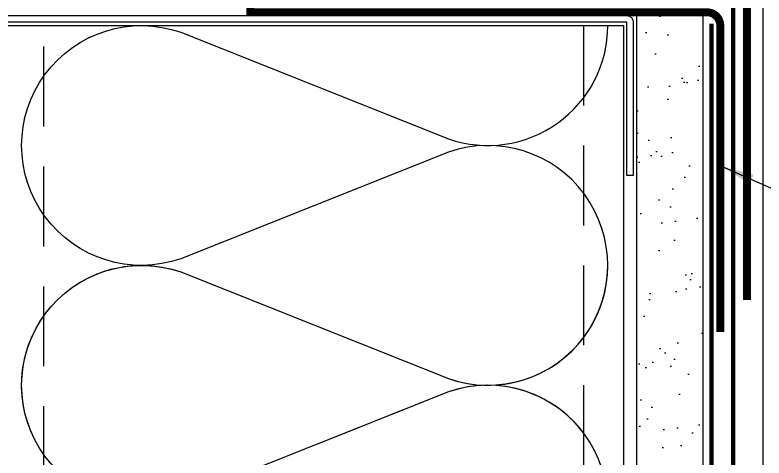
# Model space of a CAD drawing. Extents: x -129 to 26, y 0 to 100.
# Drawn here: x 3.72 to 10.75, y 17.91 to 22.07 of the extents above; entities that cross this region are included whole.
import ezdxf

# ---------------------------------------------------------------- set-up
doc = ezdxf.new("R2010")
doc.units = 0
doc.header["$LTSCALE"] = 1.5
doc.header["$MEASUREMENT"] = 0
doc.linetypes.add('CENTER', pattern=[2, 1.25, -0.25, 0.25, -0.25])
doc.linetypes.add('DASHED', pattern=[0.75, 0.5, -0.25])
for name, color, linetype in [('A-GYP_BOARD', 252, 'CONTINUOUS'), ('A-INSULATION', 167, 'CONTINUOUS'), ('A-METAL_STUD', 252, 'CONTINUOUS'), ('CLADDING', 252, 'CONTINUOUS'), ('DUPONT_FLASHING', 251, 'CENTER'), ('FLASHING', 124, 'CONTINUOUS'), ('HATCH', 252, 'CONTINUOUS'), ('INSULATION', 40, 'CONTINUOUS'), ('TEXT', 7, 'CONTINUOUS'), ('TYVEK', 160, 'DASHED')]:
    doc.layers.add(name, color=color, linetype=linetype)
doc.styles.add('DETAILS', font='sanss___.ttf', dxfattribs={"height": 1})
doc.linetypes.add('ZIGZAG', pattern='A,0.0001,-0.2,[131,ltypeshp.shx,S=0.2,R=0,X=-0.2,Y=0],-0.4,[131,ltypeshp.shx,S=0.2,R=180,X=0.2,Y=0],-0.2', length=0.8001)
doc.dimstyles.new('TYVEKDETAILS', dxfattribs={"dimscale": 6, "dimtxt": 1.5, "dimasz": 0.1, "dimexe": 0.75, "dimexo": 0.75, "dimgap": 0.75, "dimtad": 0, "dimtih": 1, "dimtoh": 1, "dimdec": 4, "dimzin": 0, "dimtxsty": 'DETAILS', "dimcen": 0.0625, "dimazin": 3, "dimtfac": 1, "dimtdec": 4, "dimtofl": 0, "dimtmove": 0, "dimatfit": 3, "dimtolj": 1, "dimtzin": 0})

msp = doc.modelspace()

# ---------------------------------------------------------------- hatches: boundary and pattern name
at = {"layer": 'HATCH'}
h = msp.add_hatch(dxfattribs=at)
h.set_pattern_fill('AR-SAND,_O', color=256, scale=0.25)
h.set_pattern_definition([(37.50000000000001, (1.339320445586118, 1.523978717469504), (-0.01574833952740204, 0.4817059422532897), [0, -0.38, 0, -0.425, 0, -0.40625]), (7.499999999999999, (1.339320445586118, 1.523978717469504), (0.4424441763169318, 0.7055365163074351), [0, -0.205, 0, -0.3425, 0, -0.13125]), (327.5, (1.031820445586121, 1.523978717469504), (0.7785354654378738, 0.001414763384241124), [0, -0.125, 0, -0.45, 0, -0.5875]), (317.5, (1.031820445586121, 1.523978717469504), (0.7515316511430733, 0.2194188912335623), [0, -0.0625, 0, -0.295, 0, -0.3375])])
h.paths.add_polyline_path([(3.430974381191177, 22.25538885798343), (2.805974381191177, 22.25538885798343), (2.805974381191177, 21.97413885798343), (2.805974381191177, 12.01877605417324), (3.430974381191177, 12.01877605417324)])
h.paths.add_polyline_path([(9.555974381191177, 12.01877605417324), (10.18097438119117, 12.01877605417324), (10.18097438119118, 19.2567933730919), (9.555974381191177, 19.2567933730919)])
h.paths.add_polyline_path([(9.898218359151372, 19.65693985746689), (9.885976572023473, 19.68664871977148), (9.833849690514555, 19.6866487197715), (9.813837255635747, 19.6569398574669), (9.801595468507841, 19.6866487197715), (9.749468586998944, 19.68664871977152), (9.729456152120122, 19.6569398574669), (9.717214364992202, 19.68664871977153), (9.665087483483326, 19.68664871977153), (9.645075048604497, 19.6569398574669), (9.632833261476577, 19.68664871977154), (9.580706379967715, 19.68664871977155), (9.555974381191177, 19.64993356988502), (9.555974381191177, 19.2567933730919), (10.18097438119117, 19.2567933730919), (10.18097438119118, 19.68664871977141), (10.17135873043213, 19.68664871977142), (10.15135404030372, 19.6569398574669), (10.1391111461233, 19.68664871977143), (10.08698525631104, 19.68664871977144), (10.06698056618262, 19.6569398574669), (10.05473656494964, 19.68664871977144), (10.00261189754578, 19.68664871977146), (9.982599462666997, 19.6569398574669), (9.970357675539113, 19.68664871977147), (9.918230794030165, 19.68664871977148)])
h.paths.add_polyline_path([(9.898233617940434, 19.86168228910752), (9.910456542530461, 19.83201920316992), (9.962579199504198, 19.83201920316991), (9.982599462666997, 19.86168228910752), (9.994824597950576, 19.8320192031699), (10.04695257020283, 19.83201920316989), (10.06698056618262, 19.86168228910752), (10.07920459611944, 19.83201920316988), (10.1313337771409, 19.83201920316986), (10.15135404030372, 19.86168228910752), (10.16357807024054, 19.83201920316986), (10.18097438119118, 19.83201920316985), (10.18097438119118, 20.2567933730919), (9.555974381191177, 20.2567933730919), (9.55597438119117, 19.87317294760108), (9.572932128467926, 19.83201920317), (9.625062311413835, 19.83201920316998), (9.64509030739356, 19.86168228910752), (9.657313231983558, 19.83201920316998), (9.709443414929446, 19.83201920316996), (9.729471410909184, 19.86168228910752), (9.74169433549919, 19.83201920316996), (9.793824518445057, 19.83201920316995), (9.81385251442481, 19.86168228910752), (9.826075439014822, 19.83201920316994), (9.878205621960674, 19.83201920316993)])
h.paths.add_polyline_path([(10.18097438119118, 22.05975409049208), (9.555974381191177, 22.05975409049208), (9.555974381191177, 20.2567933730919), (10.18097438119117, 20.2567933730919)])

# ---------------------------------------------------------------- linework, layer by layer
at = {"layer": 'A-GYP_BOARD', "elevation": 8.93999048238438e-09}
msp.add_lwpolyline([(10.18097438119118, 12.01877605417324), (10.18097438119118, 22.05975409049208), (9.555974381191177, 22.05975409049208), (9.555974381191177, 12.01877605417324)], dxfattribs=at)
at = {"layer": 'A-INSULATION', "elevation": 8.93999048238438e-09}
msp.add_lwpolyline([(9.095263152858095, 18.09100409049208, 0.341131505815164), (7.791849421797238, 18.52911342311185), (6.691782633320848, 18.09100409049208)], format="xyb", dxfattribs=at)
at = {"layer": 'A-METAL_STUD', "elevation": 8.93999048238438e-09}
msp.add_lwpolyline([(9.462224381191177, 20.55975409049208), (9.46222438119095, 21.99725409049208), (3.587224381191177, 21.99725409049185), (3.587224381191177, 20.55975409049208), (3.524724381191177, 20.55975409049208), (3.524724381191177, 21.99725409049208, -0.414213562373095), (3.587224381191177, 22.05975409049208), (9.462224381191177, 22.05975409049208, -0.414213562373095), (9.524724381191177, 21.99725409049208), (9.524724381191177, 20.55975409049208)], format="xyb", close=True, dxfattribs=at)
msp.add_lwpolyline([(3.618474381191177, 12.01877605417324), (3.618474381191177, 21.96600409049185), (9.430974381191177, 21.96600409049185), (9.430974381191177, 12.01877605417324)], dxfattribs=at)
at = {"layer": 'A-METAL_STUD', "linetype": 'DASHED', "elevation": 8.93999048238438e-09}
msp.add_lwpolyline([(3.993474381191177, 12.01877605417324), (3.993474381191177, 21.96600409049185), (9.055974381191177, 21.96600409049185), (9.055974381191177, 12.01877605417324)], dxfattribs=at)
at = {"layer": 'CLADDING', "linetype": 'ZIGZAG', "ltscale": 0.2}
msp.add_line((10.74011740932099, 22.1449872343533, 8.918849776252224e-09), (10.74011595531316, 12.03177258981969, 4.60024328314318e-09), dxfattribs=at)
at = {"layer": 'DUPONT_FLASHING', "linetype": 'CONTINUOUS', "const_width": 0.075, "elevation": 7.543100711163574e-09}
msp.add_lwpolyline([(3.765915800182487, 22.80660939401787), (5.931477140795185, 22.80660939401787), (5.931477140795185, 22.09100409049208), (7.972789815488252, 22.09100409049208)], dxfattribs=at)
at = {"layer": 'DUPONT_FLASHING', "linetype": 'CONTINUOUS', "const_width": 0.075, "elevation": 8.93999048238438e-09}
msp.add_lwpolyline([(7.972789815488252, 22.09100409049208), (7.972789815488252, 22.09100409049208), (7.972789815488252, 22.09100409049208), (10.21564085173718, 22.09100409049208, -0.414213562373095), (10.34064085173718, 21.96600409049208), (10.34064085173728, 19.09100409049208)], format="xyb", dxfattribs=at)
at = {"layer": 'FLASHING', "color": 252, "const_width": 0.075}
msp.add_lwpolyline([(11.16158838701182, 21.8213906196038), (11.16158838701182, 21.8213906196038), (11.16158838701182, 21.8213906196038), (11.16158838701182, 22.19149567501797), (10.59020697556862, 22.19149567501797), (10.59020697556862, 19.39005313973707), (10.59020697556862, 19.39005313973707)], dxfattribs=at)
at = {"layer": 'INSULATION', "elevation": 8.93999048238438e-09}
for points in [[(3.902066587625228, 18.09100409049208, -0.6712205292091129), (5.277848190536602, 19.6541134231106), (7.791849421796329, 18.65289475787094, 1.404370499398822), (7.791849421797238, 20.77911342311185), (5.277848190533646, 19.77789475787094, -1.404370499403762), (5.277848190536602, 21.9041134231106), (7.791849421796329, 20.90289475787094, 0.5155500965725927), (9.284848806164305, 21.96600409049185)], [(9.28484880616498, 12.96600409049117, 0.5155500965721037), (7.791849421797686, 14.02911342311163), (5.277848190534549, 13.02789475787072, -1.404370499403762), (5.277848190537277, 15.15411342311038), (7.791849421797231, 14.15289475787072, 1.404370499398822), (7.791849421797231, 16.27911342311186), (5.277848190533639, 15.27789475787094, -1.404370499403763), (5.277848190536595, 17.4041134231106), (7.791849421796321, 16.40289475787094, 1.404370499398822), (7.791849421797231, 18.52911342311185), (5.277848190533639, 17.52789475787094, -1.404370499403762), (5.277848190536595, 19.6541134231106), (7.791849421796321, 18.65289475787094, 0.5155500965725927), (9.284848806164298, 19.71600409049185)]]:
    msp.add_lwpolyline(points, format="xyb", dxfattribs=at)
at = {"layer": 'TYVEK', "const_width": 0.04, "elevation": 5.959993654922933e-09}
msp.add_lwpolyline([(10.46262171661679, 12.03177281578332), (10.46262339105196, 22.14764434402642)], dxfattribs=at)
at = {"layer": 'TYVEK', "color": 23, "const_width": 0.04, "elevation": 5.959993654922933e-09}
msp.add_lwpolyline([(10.25795196039614, 12.03177298244596), (10.2579549893849, 21.98380930401104)], dxfattribs=at)

# ---------------------------------------------------------------- leaders
at = {"layer": 'TEXT'}
msp.add_leader([(10.35943383677824, 20.64522215836799), (16.16237380235638, 18.04567303360083), (16.9250354058993, 18.04567303360083)], dimstyle='TYVEKDETAILS', override={"dimscale": 3, "dimfxl": 3}, dxfattribs=at)

doc.saveas('drawing.dxf')
